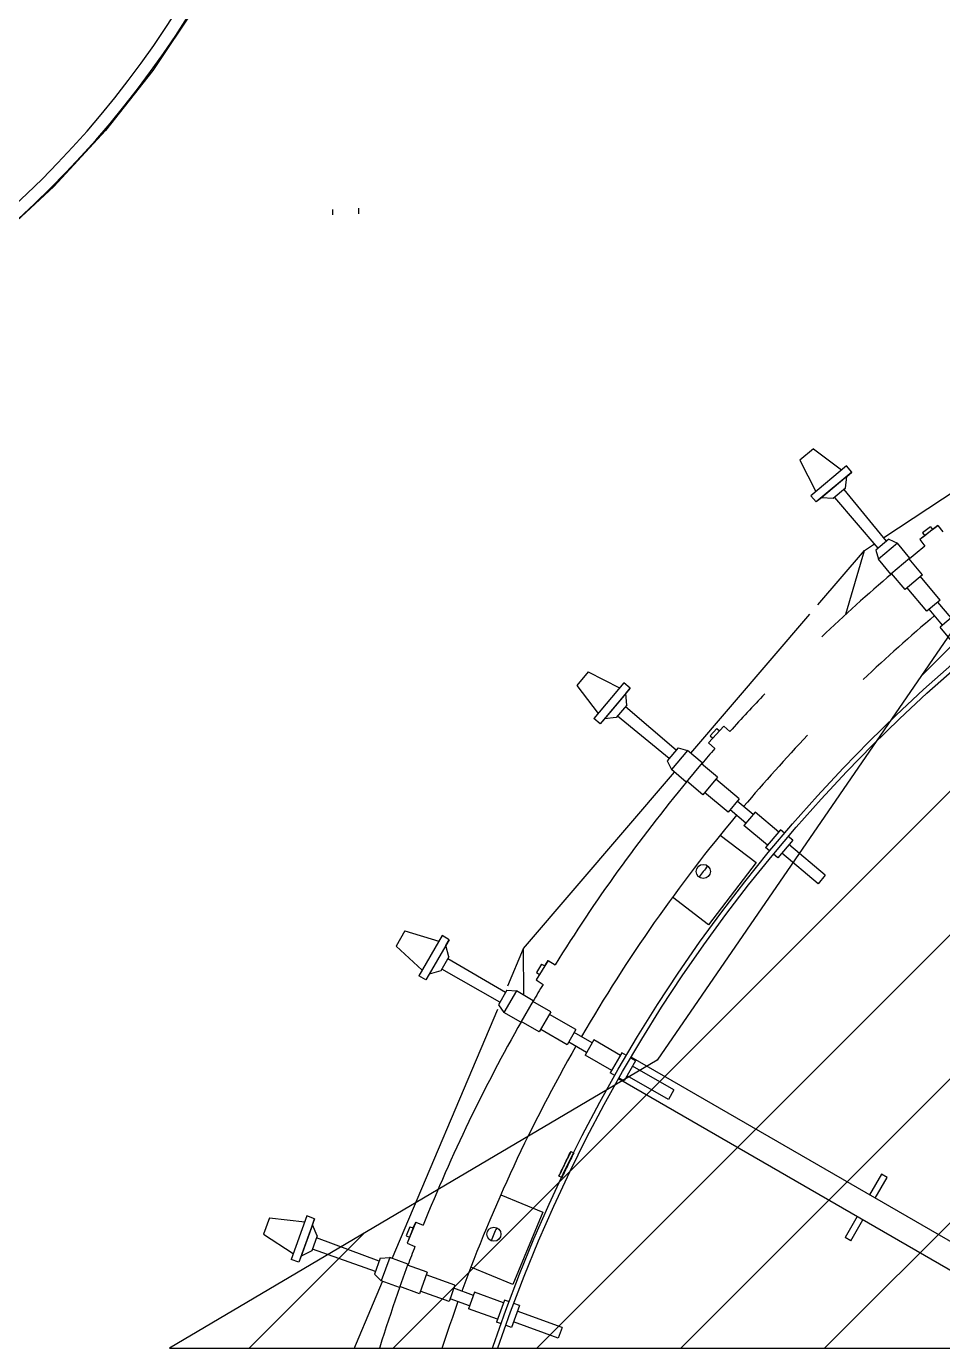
# Model space of a CAD drawing. Header units: metres. Extents: x 0 to 63075, y 0 to 44550.
# Drawn here: x 59312 to 59575.8, y 39164.8 to 39543.4 of the extents above; entities that cross this region are included whole.
import ezdxf

# ---------------------------------------------------------------- set-up
doc = ezdxf.new("R2010")
doc.units = ezdxf.units.M
doc.header["$LTSCALE"] = 75
for name, color, linetype in [('GSB', 7, 'Continuous'), ('ML6', 1, 'Continuous'), ('SDM', 7, 'Continuous'), ('SL1', 8, 'Continuous')]:
    doc.layers.add(name, color=color, linetype=linetype)
doc.styles.add('ROMANS', font='ROMANS.SHX')
doc.dimstyles.new('75___1-75', dxfattribs={"dimscale": 75, "dimtxt": 2.5, "dimasz": 2, "dimexe": 1.5, "dimexo": 1, "dimgap": 0.5, "dimtad": 1, "dimdec": 0, "dimzin": 12, "dimtxsty": 'ROMANS', "dimcen": 0, "dimclrd": 256, "dimclre": 256, "dimclrt": 3, "dimazin": 3, "dimtfac": 1, "dimtdec": 0, "dimtmove": 0, "dimatfit": 0, "dimfxl": 1, "dimlwd": -1, "dimlwe": -1, "dimarcsym": 0})

# ---------------------------------------------------------------- blocks, each defined once
blk = doc.blocks.new('A$C6bae614f')
at = {"layer": 'SL1'}
h = blk.add_hatch(dxfattribs=at)
h.set_pattern_fill('_USER', color=256, scale=195, angle=44.9981, style=0, pattern_type=0)
h.set_pattern_definition([(44.99813, (326091.56, -18363.04), (-137.8813, 137.89033), [])])
h.paths.add_polyline_path([(410341.9, 36163.4), (409407.2, 35611.4), (410948.4, 35611.3), (410948.4, 37045.5)])
for p, q in [((409456.1, 38181.2), (409375, 38059.8)), ((409375, 38059.8), (409284.5, 37945.1)), ((409284.5, 37945.1), (409185.4, 37837.9)), ((409247.5, 37906.3), (409248.1, 37905.8)), ((409213.5, 37869.7), (409214.2, 37869)), ((409185.4, 37837.9), (409078.1, 37738.8)), ((409720.2, 37783.1), (409720.2, 37793.5)), ((409770.2, 37785.6), (409770.2, 37796)), ((410776.6, 37164.8), (411220.8, 37459.1)), ((410641.6, 37335.1), (410615.8, 37313.5)), ((410641.6, 37335.1), (410695.7, 37294.4)), ((410615.8, 37313.5), (410646.5, 37253.2)), ((410705.1, 37302.4), (410637, 37245.2)), ((410715.3, 37290.3), (410647.2, 37233.1)), ((410715.3, 37290.3), (410705.1, 37302.4)), ((410705.6, 37282.1), (410715.3, 37290.3)), ((410705.6, 37282.1), (410656.9, 37241.2)), ((410703.4, 37259.5), (410679.6, 37239.5)), ((410703.4, 37259.5), (410705.6, 37282.1)), ((410647.2, 37233.1), (410637, 37245.2)), ((410656.9, 37241.2), (410647.2, 37233.1)), ((410679.6, 37239.5), (410656.9, 37241.2)), ((410765.7, 37144.4), (410682.7, 37242)), ((410782.1, 37158.2), (410700.4, 37256.9)), ((410880.1, 37187.8), (410845.5, 37161)), ((410866, 37185.7), (410851.1, 37174.1)), ((410866, 37185.7), (410870.3, 37180.2)), ((410870.3, 37180.2), (410880.1, 37187.8)), ((410880.1, 37187.8), (410889.6, 37175.6)), ((410786.4, 37161.8), (410761.4, 37140.8)), ((410786.4, 37161.8), (410802.9, 37153.9)), ((410855.3, 37168.5), (410845.5, 37161)), ((410845.5, 37161), (410855.3, 37148.3)), ((410851.1, 37174.1), (410855.3, 37168.5)), ((410870.3, 37180.2), (410855.3, 37168.5)), ((410650.1, 37035.9), (410739.4, 37140.1)), ((410703.7, 37017.9), (410739.4, 37140.1)), ((410739.4, 37140.1), (410758.6, 37152.8)), ((410761.4, 37140.8), (410766.3, 37123.2)), ((410802.9, 37153.9), (410766.3, 37123.2)), ((410826.8, 37125.4), (410802.9, 37153.9)), ((410790.2, 37094.7), (410766.3, 37123.2)), ((410826.8, 37125.4), (410790.2, 37094.7)), ((410851.1, 37093.5), (410825.4, 37124.2)), ((410817.3, 37065.2), (410791.6, 37095.9)), ((410851.1, 37093.5), (410817.3, 37065.2)), ((410884.7, 37045.2), (410847, 37090.1)), ((410859.1, 37023.8), (410821.4, 37068.7)), ((410884.7, 37045.2), (410859.1, 37023.8)), ((410905.5, 37010.9), (410880, 37041.4)), ((410406.4, 36751.5), (410635.1, 37018.4)), ((410889.2, 36997.3), (410863.7, 37027.6)), ((410910.2, 37014.8), (410884.6, 36993.4)), ((410922.6, 36948.1), (410884.6, 36993.4)), ((410209.7, 36907.4), (410188.1, 36881.6)), ((410209.7, 36907.4), (410270, 36876.7)), ((410188.1, 36881.6), (410228.8, 36827.6)), ((410278, 36886.2), (410220.8, 36818.1)), ((410290.1, 36876), (410278, 36886.2)), ((410290.1, 36876), (410232.9, 36807.9)), ((410282, 36866.3), (410241.1, 36817.6)), ((410282, 36866.3), (410290.1, 36876)), ((410283.7, 36843.6), (410282, 36866.3)), ((410283.7, 36843.6), (410263.7, 36819.8)), ((410378.8, 36757.5), (410281.2, 36840.6)), ((410232.9, 36807.9), (410220.8, 36818.1)), ((410241.1, 36817.6), (410232.9, 36807.9)), ((410263.7, 36819.8), (410241.1, 36817.6)), ((410365, 36741.2), (410266.3, 36822.9)), ((410470.2, 36803.7), (410440.8, 36771.3)), ((410449.1, 36780.5), (410440.8, 36771.3)), ((410456.7, 36799.2), (410443.9, 36785.2)), ((410443.9, 36785.2), (410449.1, 36780.5)), ((410461.9, 36794.6), (410449.1, 36780.5)), ((410456.7, 36799.2), (410461.9, 36794.6)), ((410461.9, 36794.6), (410470.2, 36803.7)), ((410470.2, 36803.7), (410481.6, 36793.4)), ((410382.4, 36761.8), (410361.4, 36736.8)), ((410400, 36756.9), (410369.3, 36720.4)), ((410382.4, 36761.8), (410400, 36756.9)), ((410428.5, 36733), (410400, 36756.9)), ((410440.8, 36771.3), (410452.6, 36760.5)), ((410361.4, 36736.8), (410369.3, 36720.4)), ((410428.5, 36733), (410397.8, 36696.4)), ((410458, 36705.9), (410427.3, 36731.6)), ((410085.7, 36377.1), (410375.4, 36715.3)), ((410397.8, 36696.4), (410369.3, 36720.4)), ((410458, 36705.9), (410429.6, 36672.1)), ((410429.6, 36672.1), (410399, 36697.8)), ((410499.4, 36664.1), (410454.5, 36701.8)), ((410478, 36638.5), (410433.1, 36676.2)), ((410499.4, 36664.1), (410478, 36638.5)), ((410525.9, 36634), (410495.5, 36659.5)), ((410512.2, 36617.7), (410481.8, 36643.2)), ((410529.8, 36638.6), (410508.3, 36613)), ((410575.1, 36600.6), (410529.8, 36638.6)), ((410553.6, 36575.1), (410508.3, 36613)), ((410578.6, 36604.9), (410550, 36570.8)), ((410586.4, 36598.4), (410578.6, 36604.9)), ((410462.8, 36594.8), (410531.8, 36541.9)), ((410602, 36585.3), (410573.4, 36551.2)), ((410602, 36585.3), (410593.6, 36592.3)), ((410557.8, 36564.3), (410550, 36570.8)), ((410573.4, 36551.2), (410565, 36558.2)), ((410650.8, 36501.4), (410580.9, 36560.1)), ((410664.5, 36517.7), (410594.6, 36576.4)), ((410531.8, 36541.9), (410440.4, 36422.9)), ((410664.5, 36517.7), (410650.8, 36501.4)), ((410440.4, 36422.9), (410371.5, 36475.8)), ((409858.6, 36411.2), (409841.8, 36382.1)), ((409858.6, 36411.2), (409923.4, 36391.4)), ((409929.6, 36402.1), (409885.1, 36325.2)), ((409943.3, 36394.2), (409929.6, 36402.1)), ((409841.8, 36382.1), (409891.3, 36335.9)), ((409943.3, 36394.2), (409898.8, 36317.2)), ((409937, 36383.2), (409905.2, 36328.2)), ((409937, 36383.2), (409943.3, 36394.2)), ((409942.6, 36361.2), (409937, 36383.2)), ((410055.5, 36305.9), (410085.7, 36377.1)), ((410086.3, 36288.2), (410085.7, 36377.1)), ((409942.6, 36361.2), (409927.1, 36334.3)), ((410051.2, 36292.9), (409940.6, 36357.8)), ((410133.2, 36354.3), (410109.9, 36317.3)), ((410126.6, 36343.9), (410133.2, 36354.3)), ((410133.2, 36354.3), (410146.3, 36346.1)), ((409898.8, 36317.2), (409885.1, 36325.2)), ((409905.2, 36328.2), (409898.8, 36317.2)), ((409927.1, 36334.3), (409905.2, 36328.2)), ((410040.5, 36274.4), (409929.1, 36337.8)), ((410116.4, 36327.7), (410109.9, 36317.3)), ((410120.6, 36347.5), (410110.5, 36331.5)), ((410110.5, 36331.5), (410116.4, 36327.7)), ((410126.6, 36343.9), (410116.4, 36327.7)), ((410120.6, 36347.5), (410126.6, 36343.9)), ((410109.9, 36317.3), (410123.4, 36308.7)), ((410054, 36297.8), (410037.7, 36269.6)), ((410072.2, 36296), (410048.3, 36254.7)), ((410054, 36297.8), (410072.2, 36296)), ((410104.4, 36277.4), (410072.2, 36296)), ((410104.4, 36277.4), (410080.5, 36236.1)), ((410138.1, 36255.8), (410103.5, 36275.8)), ((409834.3, 35783.4), (410036.6, 36261.2)), ((410037.7, 36269.6), (410048.3, 36254.7)), ((410080.5, 36236.1), (410048.3, 36254.7)), ((410138.1, 36255.8), (410116.1, 36217.7)), ((410186.2, 36221.9), (410135.5, 36251.2)), ((410116.1, 36217.7), (410081.5, 36237.7)), ((410169.5, 36193), (410118.8, 36222.3)), ((410186.2, 36221.9), (410169.5, 36193)), ((410217.5, 36196.8), (410183.2, 36216.7)), ((410220.6, 36202.1), (410203.9, 36173.2)), ((410271.7, 36172.5), (410220.6, 36202.1)), ((410206.9, 36178.4), (410172.5, 36198.2)), ((410274.5, 36177.3), (410252.3, 36138.8)), ((410283.2, 36172.3), (410274.5, 36177.3)), ((410255, 36143.6), (410203.9, 36173.2)), ((410300.9, 36162.1), (410278.7, 36123.5)), ((410300.9, 36162.1), (410291.5, 36167.5)), ((412016.1, 35173.9), (410292.4, 36169.2)), ((410374.2, 36106.4), (410295.1, 36152)), ((410261, 36133.8), (410252.3, 36138.8)), ((411992, 35132.1), (410268.3, 36127.4)), ((410278.7, 36123.5), (410269.2, 36129)), ((410363.6, 36087.9), (410284.5, 36133.6)), ((410374.2, 36106.4), (410363.6, 36087.9)), ((410176.6, 35988.4), (410182.3, 35985.6)), ((410159.4, 35938.4), (410153.7, 35941.1)), ((410772.4, 35945), (410749.4, 35905.3)), ((410760.4, 35899), (410783.4, 35938.7)), ((410783.4, 35938.7), (410772.4, 35945)), ((410042.2, 35905.6), (410122.6, 35872.3)), ((410122.6, 35872.3), (410065.1, 35733.7)), ((409599.1, 35861.5), (409587.6, 35829.9)), ((409599.1, 35861.5), (409666.3, 35853.3)), ((409670.5, 35865), (409640.1, 35781.4)), ((409685.4, 35859.5), (409654.9, 35776)), ((409681.1, 35847.6), (409659.3, 35787.9)), ((409685.4, 35859.5), (409670.5, 35865)), ((409681.1, 35847.6), (409685.4, 35859.5)), ((409690.5, 35826.9), (409681.1, 35847.6)), ((409879.3, 35853.2), (409862.8, 35812.7)), ((409874.6, 35841.8), (409879.3, 35853.2)), ((409879.3, 35853.2), (409893.6, 35847.4)), ((410725.3, 35863.5), (410702.3, 35823.8)), ((410713.3, 35817.4), (410736.3, 35857.1)), ((409587.6, 35829.9), (409644.3, 35793.1)), ((409690.5, 35826.9), (409679.8, 35797.7)), ((409809.2, 35778.5), (409689.1, 35823.2)), ((409868.1, 35844.3), (409861, 35826.8)), ((409861, 35826.8), (409867.4, 35824.1)), ((409867.4, 35824.1), (409862.8, 35812.7)), ((409874.6, 35841.8), (409867.4, 35824.1)), ((409868.1, 35844.3), (409874.6, 35841.8)), ((410713.3, 35817.4), (410702.3, 35823.8)), ((409679.8, 35797.7), (409659.3, 35787.9)), ((409801.9, 35758.5), (409681.2, 35801.5)), ((409862.8, 35812.7), (409877.6, 35806.6)), ((409654.9, 35776), (409640.1, 35781.4)), ((409659.3, 35787.9), (409654.9, 35776)), ((409811.1, 35783.8), (409800, 35753.2)), ((409811.1, 35783.8), (409829.4, 35785.2)), ((409829.4, 35785.2), (409813, 35740.4)), ((409864.3, 35772.5), (409829.4, 35785.2)), ((409864.3, 35772.5), (409848, 35727.6)), ((409901.3, 35757.1), (409863.7, 35770.8)), ((409800, 35753.2), (409813, 35740.4)), ((409901.3, 35757.1), (409886.2, 35715.7)), ((409954.5, 35732), (409899.5, 35752.1)), ((410065.1, 35733.7), (409984.8, 35767)), ((409694, 35451.9), (409815.7, 35739.4)), ((409848, 35727.6), (409813, 35740.4)), ((409886.2, 35715.7), (409848.6, 35729.4)), ((409943.1, 35700.6), (409888, 35720.7)), ((409954.5, 35732), (409943.1, 35700.6)), ((409989.7, 35712.7), (409952.5, 35726.4)), ((409982.5, 35692.8), (409945.2, 35706.3)), ((409991.8, 35718.5), (409980.4, 35687.1)), ((410047.3, 35698.2), (409991.8, 35718.5)), ((410049.2, 35703.5), (410034, 35661.6)), ((410058.7, 35700), (410049.2, 35703.5)), ((410077.9, 35693), (410067.6, 35696.8)), ((410035.9, 35666.9), (409980.4, 35687.1)), ((410077.9, 35693), (410062.7, 35651.2)), ((410159.8, 35650.9), (410073.9, 35682.1)), ((410043.5, 35658.2), (410034, 35661.6)), ((410062.7, 35651.2), (410052.4, 35654.9)), ((410152.5, 35630.9), (410066.6, 35662.1)), ((410159.8, 35650.9), (410152.5, 35630.9))]:
    blk.add_line(p, q, dxfattribs=at)
blk.add_lwpolyline([(410341.9, 36163.4), (409407.2, 35611.4), (410948.4, 35611.3), (410948.4, 37045.5)], close=True, dxfattribs=at)
for centre, radius in [((412870.1, 34653), 3000), ((412870.1, 34653), 2990.5), ((410430.6, 36525), 13.5), ((410029.2, 35829.8), 13.5)]:
    blk.add_circle(centre, radius, dxfattribs=at)
for centre, radius, start, end in [((407870, 39153.1), 1834, 282.7996, 7.7066), ((407870, 39153.1), 1858, 282.7626, 7.6064), ((412870.1, 34653), 3207.1, 128.918, 129.6047), ((412870.1, 34653), 3207.1, 130.3916, 133.621), ((412870.1, 34653), 3092.8, 130.1952, 133.6031), ((412870.1, 34653), 3207.1, 136.3753, 138.1351), ((412870.1, 34653), 3092.8, 136.3932, 139.801), ((412870.1, 34653), 3207.1, 138.918, 139.6047), ((412870.1, 34653), 3207.1, 140.3916, 148.1351), ((412870.1, 34653), 3092.8, 140.1952, 149.801), ((412870.1, 34653), 3075, 142.2466, 142.7497), ((412870.1, 34653), 3207.1, 148.918, 149.6047), ((412870.1, 34653), 3207.1, 150.3916, 158.1351), ((412870.1, 34653), 3092.8, 150.1952, 159.801), ((412870.1, 34653), 3006.4, 153.628, 154.633), ((412870.1, 34653), 3075, 157.2466, 157.7497), ((412870.1, 34653), 3207.1, 158.918, 159.6047), ((412870.1, 34653), 3207.1, 160.3916, 168.1351), ((412870.1, 34653), 3092.8, 160.1952, 169.801)]:
    blk.add_arc(centre, radius, start, end, dxfattribs=at)
for points, knots in [([(410176.6, 35988.4), (410174.5, 35984.1), (410172.3, 35979.8), (410170.3, 35975.5), (410168.5, 35971.9), (410166.7, 35968.3), (410165, 35964.8), (410161.2, 35957), (410157.4, 35949), (410153.6, 35940.9)], [0, 0, 0, 0, 0.270258, 0.270258, 0.270258, 0.498365, 0.498365, 0.498365, 1, 1, 1, 1]), ([(410153.7, 35941.1), (410155.7, 35945.4), (410157.8, 35949.8), (410159.8, 35954.1), (410161.6, 35957.7), (410163.3, 35961.3), (410165, 35964.8), (410168.8, 35972.6), (410172.7, 35980.6), (410176.7, 35988.6)], [0, 0, 0, 0, 0.270269, 0.270269, 0.270269, 0.498349, 0.498349, 0.498349, 1, 1, 1, 1]), ([(410182.3, 35985.6), (410180.2, 35981.4), (410178.1, 35977.1), (410176, 35972.8), (410174.2, 35969.2), (410172.5, 35965.6), (410170.7, 35962), (410167, 35954.3), (410163.1, 35946.2), (410159.3, 35938.2)], [0, 0, 0, 0, 0.270258, 0.270258, 0.270258, 0.498365, 0.498365, 0.498365, 1, 1, 1, 1]), ([(410159.4, 35938.4), (410161.4, 35942.7), (410163.5, 35947), (410165.6, 35951.3), (410167.3, 35954.9), (410169, 35958.5), (410170.8, 35962.1), (410174.5, 35969.8), (410178.5, 35977.9), (410182.4, 35985.8)], [0, 0, 0, 0, 0.270265, 0.270265, 0.270265, 0.498349, 0.498349, 0.498349, 1, 1, 1, 1])]:
    blk.add_open_spline(points, degree=3, knots=knots, dxfattribs=at)
blk = doc.blocks.new('zw$15D4')
at = {"layer": 'ML6', "xscale": 0.2502808837766805, "yscale": 0.2502808837766805, "zscale": 0.2502808837766805}
blk.add_blockref('A$C6bae614f', (-85544.74, -3177.34), dxfattribs=at)

msp = doc.modelspace()

# ---------------------------------------------------------------- block references
at = {"layer": 'GSB', "xscale": 0.6000000000000068, "yscale": 0.6000000000000068, "zscale": 0.6000000000000068}
msp.add_blockref('zw$15D4', (49200, 35721.63), dxfattribs=at)

# ---------------------------------------------------------------- leaders
at = {"layer": 'SDM'}
msp.add_leader([(52766.71, 37891.88), (59453.13, 42438.72), (62243.43, 42438.72)], dimstyle='75___1-75', override={"dimtad": 0}, dxfattribs=at)

doc.saveas('drawing.dxf')
